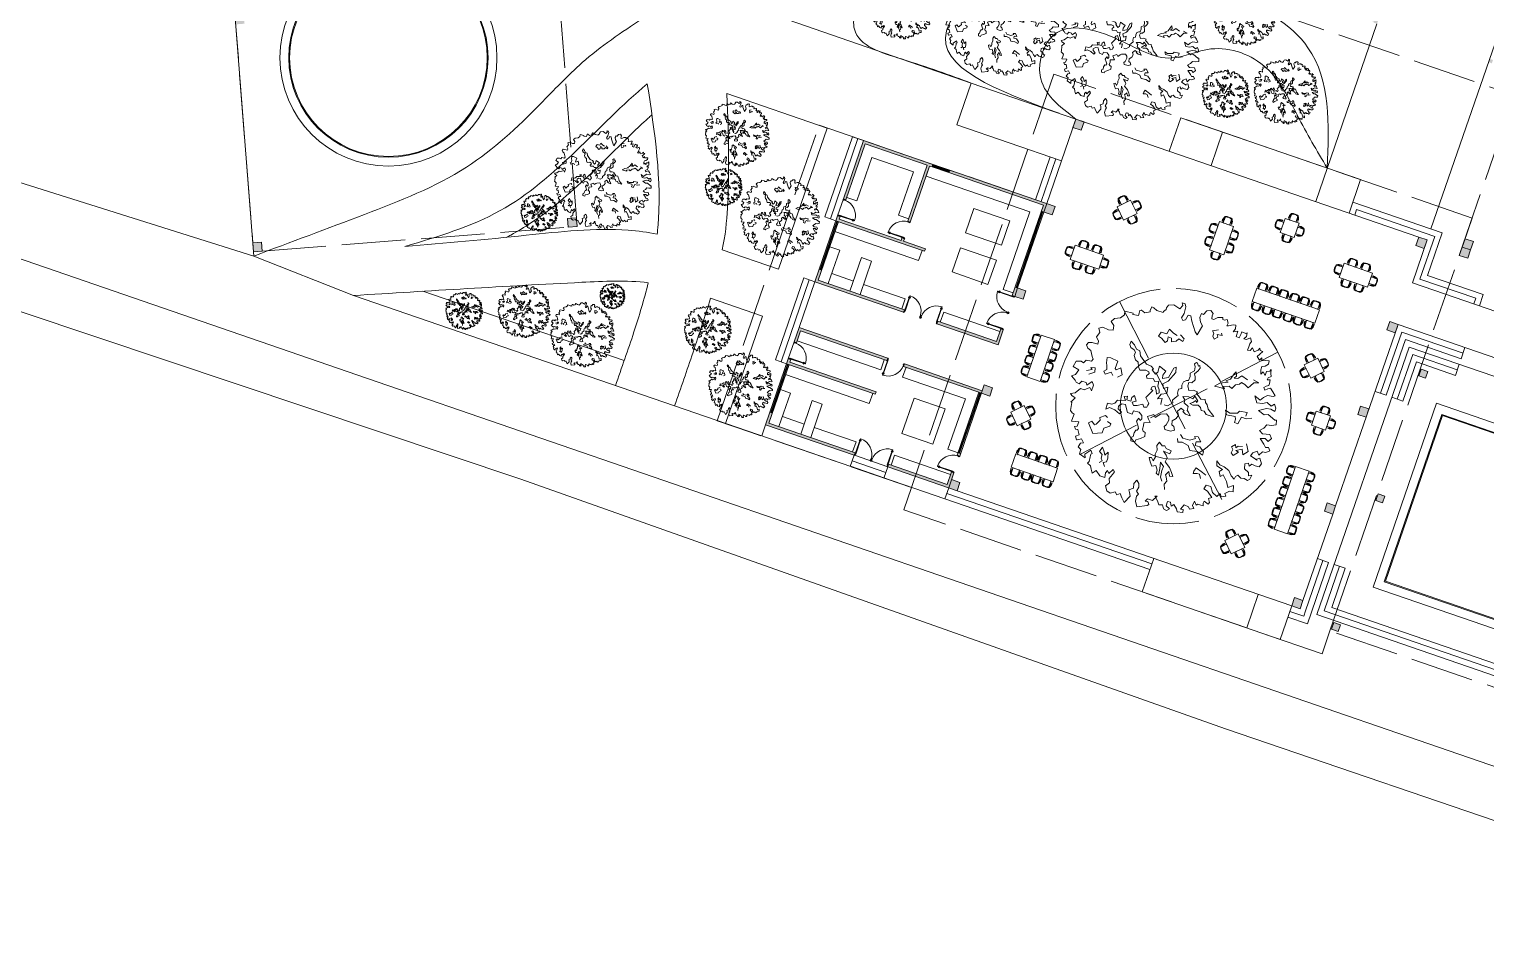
# Model space of a CAD drawing. Header units: metres. Extents: x -48 to 2360, y -1392 to 453.
# Drawn here: x 770.7 to 853.1, y 314.4 to 366.1 of the extents above; entities that cross this region are included whole.
import ezdxf

# ---------------------------------------------------------------- set-up
doc = ezdxf.new("R2010")
doc.units = ezdxf.units.M
doc.linetypes.add('ACAD_ISO02W100', pattern=[15, 12, -3])
doc.layers.get('0').update_dxf_attribs({"color": 200})
for name, color, linetype, lineweight, transparency in [('BAÑOS', 201, 'Continuous', 5, 0.7), ('caminos', 213, 'Continuous', 9, 0.5), ('JARDINERAS', 93, 'Continuous', 5, 0.4), ('PyV', 4, 'Continuous', 5, 0.3), ('SUELO', 231, 'Continuous', 5, 0.2)]:
    doc.layers.add(name, color=color, linetype=linetype, lineweight=lineweight, transparency=transparency)
for name, color, linetype, lineweight in [('MURETE', 31, 'Continuous', 13), ('MUROS', 31, 'Continuous', 9), ('PECES', 121, 'Continuous', 9), ('proyecciones nuevas', 170, 'ACAD_ISO02W100', 13), ('trazo', 7, 'Continuous', 18)]:
    doc.layers.add(name, color=color, linetype=linetype, lineweight=lineweight)
doc.layers.add('Vegetación-h', color=7, linetype='Continuous', lineweight=5, true_color=0x5f7f00, transparency=0.5)

# ---------------------------------------------------------------- blocks, each defined once
blk = doc.blocks.new('SILLA')
for p, q in [((478.572, 333.487), (478.629, 333.443)), ((478.621, 333.309), (478.64, 333.653)), ((479.021, 333.309), (479.003, 333.653)), ((479.071, 333.487), (479.014, 333.443))]:
    blk.add_line(p, q)
for centre, radius, start, end in [((478.995, 333.41), 0.46, 144.33433, 183.97151), ((478.995, 333.41), 0.43, 145.61871, 183.97151), ((478.578, 333.465), 0.0569, 21.40042, 88.20713), ((478.821, 333.087), 0.624, 71.32046, 108.67954), ((478.821, 333.087), 0.594, 72.25755, 107.74245), ((478.648, 333.41), 0.43, 356.02849, 34.38129), ((479.065, 333.465), 0.0569, 91.79287, 158.59958), ((478.648, 333.41), 0.46, 356.02849, 35.66567), ((478.551, 333.388), 0.0174, 214.45264, 333.49038), ((478.821, 333.949), 0.67, 252.63834, 256.82101), ((478.821, 333.949), 0.67, 283.17899, 287.36166), ((479.092, 333.388), 0.0174, 206.50962, 325.54736)]:
    blk.add_arc(centre, radius, start, end)
blk = doc.blocks.new('arb29')
at = {"layer": 'Vegetación-h', "linetype": 'Continuous'}
for points in [[(1.833, -0.001), (1.929, -0.073), (1.976, -0.118), (2.022, -0.099), (2.061, -0.145), (2.008, -0.196), (1.95, -0.203), (1.91, -0.281), (1.857, -0.222), (1.793, -0.275), (1.774, -0.339), (1.91, -0.373), (1.878, -0.373), (1.942, -0.326), (2.001, -0.411), (1.976, -0.47), (1.905, -0.477), (1.846, -0.47), (1.812, -0.517), (1.78, -0.47), (1.727, -0.504), (1.748, -0.587), (1.833, -0.626), (1.852, -0.679), (1.905, -0.653), (1.897, -0.73), (1.865, -0.764), (1.799, -0.751), (1.74, -0.764), (1.676, -0.73), (1.644, -0.764), (1.636, -0.815), (1.565, -0.778), (1.5, -0.706), (1.402, -0.672), (1.317, -0.666), (1.245, -0.613), (1.277, -0.698), (1.389, -0.725), (1.349, -0.778), (1.389, -0.855), (1.434, -0.81), (1.525, -0.9), (1.578, -0.991), (1.663, -0.927), (1.695, -1.031), (1.631, -1.044), (1.565, -1.11), (1.597, -1.148), (1.525, -1.182), (1.487, -1.135), (1.447, -1.201), (1.357, -1.161), (1.291, -1.071), (1.206, -1.076), (1.192, -1.148), (1.264, -1.169), (1.37, -1.246), (1.323, -1.286), (1.362, -1.345), (1.349, -1.377), (1.264, -1.35), (1.259, -1.39), (1.277, -1.435), (1.232, -1.435), (1.179, -1.435), (1.155, -1.462), (1.109, -1.403), (1.096, -1.488), (1.141, -1.533), (1.07, -1.566), (1.043, -1.533), (0.958, -1.526), (0.919, -1.619), (0.966, -1.611), (0.977, -1.658), (0.881, -1.683), (0.854, -1.637), (0.783, -1.579), (0.75, -1.619), (0.716, -1.56), (0.665, -1.566), (0.665, -1.645), (0.737, -1.677), (0.698, -1.717), (0.639, -1.709), (0.599, -1.651), (0.541, -1.67), (0.495, -1.611), (0.424, -1.552), (0.463, -1.539), (0.41, -1.637), (0.32, -1.637), (0.293, -1.69), (0.339, -1.677), (0.371, -1.722), (0.352, -1.749), (0.189, -1.826), (0.131, -1.741), (0.123, -1.651), (0.144, -1.611), (0.091, -1.573), (0.11, -1.494), (0.085, -1.43), (0.038, -1.39), (0.006, -1.462), (0.025, -1.539), (-0.039, -1.592), (-0.013, -1.632), (0.014, -1.69), (-0.047, -1.826), (-0.111, -1.762), (-0.164, -1.704), (-0.209, -1.741), (-0.255, -1.704), (-0.332, -1.755), (-0.398, -1.736), (-0.451, -1.658), (-0.398, -1.586), (-0.43, -1.515), (-0.398, -1.435), (-0.379, -1.377), (-0.417, -1.345), (-0.462, -1.435), (-0.502, -1.396), (-0.523, -1.443), (-0.51, -1.526), (-0.6, -1.526), (-0.691, -1.462), (-0.744, -1.526), (-0.783, -1.467), (-0.808, -1.416), (-0.874, -1.39), (-0.855, -1.35), (-0.867, -1.265), (-0.874, -1.22), (-0.855, -1.201), (-0.893, -1.156), (-0.972, -1.254), (-0.946, -1.312), (-1.063, -1.278), (-1.063, -1.201), (-1.122, -1.169), (-1.103, -1.097), (-1.057, -1.076), (-1.116, -1.018), (-1.18, -1.063), (-1.188, -1.063), (-1.225, -1.012), (-1.174, -0.967), (-1.225, -0.887), (-1.265, -0.895), (-1.297, -0.855), (-1.259, -0.836), (-1.252, -0.751), (-1.377, -0.783), (-1.377, -0.719), (-1.377, -0.653), (-1.414, -0.64), (-1.454, -0.613), (-1.462, -0.581), (-1.48, -0.477), (-1.499, -0.464), (-1.486, -0.451), (-1.448, -0.379), (-1.52, -0.36), (-1.552, -0.334), (-1.48, -0.294), (-1.414, -0.196), (-1.35, -0.196), (-1.265, -0.124), (-1.22, -0.171), (-1.22, -0.065), (-1.265, -0.014), (-1.331, -0.105), (-1.356, -0.065), (-1.435, -0.065), (-1.462, -0.124), (-1.526, -0.112), (-1.552, -0.086), (-1.637, -0.033), (-1.579, 0.007), (-1.552, 0.103), (-1.664, 0.129), (-1.643, 0.233), (-1.558, 0.26), (-1.513, 0.247), (-1.486, 0.305), (-1.39, 0.318), (-1.377, 0.364), (-1.403, 0.403), (-1.462, 0.494), (-1.526, 0.515), (-1.565, 0.56), (-1.545, 0.613), (-1.486, 0.632), (-1.382, 0.638), (-1.39, 0.691), (-1.448, 0.749), (-1.414, 0.84), (-1.454, 0.906), (-1.395, 0.946), (-1.284, 0.933), (-1.212, 0.957), (-1.225, 1.037), (-1.292, 1.088), (-1.252, 1.154), (-1.154, 1.199), (-1.108, 1.271), (-1.122, 1.337), (-0.978, 1.35), (-0.972, 1.324), (-0.874, 1.343), (-0.874, 1.382), (-0.88, 1.433), (-0.861, 1.447), (-0.855, 1.447), (-0.783, 1.422), (-0.704, 1.467), (-0.712, 1.492), (-0.704, 1.558), (-0.664, 1.558), (-0.6, 1.526), (-0.483, 1.532), (-0.483, 1.552), (-0.451, 1.598), (-0.457, 1.63), (-0.438, 1.683), (-0.353, 1.721), (-0.228, 1.688), (-0.196, 1.76), (-0.228, 1.8), (-0.17, 1.8), (-0.143, 1.755), (-0.13, 1.636), (-0.151, 1.545), (-0.111, 1.513), (-0.071, 1.539), (-0.058, 1.63), (-0.007, 1.636), (0.038, 1.552), (0.157, 1.396), (0.203, 1.356), (0.24, 1.532), (0.189, 1.585), (0.15, 1.656), (0.157, 1.734), (0.195, 1.728)], [(0.195, 1.728), (0.227, 1.806), (0.293, 1.838), (0.346, 1.8), (0.346, 1.755), (0.359, 1.702), (0.392, 1.702), (0.45, 1.76), (0.528, 1.787), (0.541, 1.755), (0.573, 1.755), (0.613, 1.779), (0.652, 1.728), (0.645, 1.675), (0.671, 1.683), (0.743, 1.728), (0.788, 1.734), (0.801, 1.675), (0.783, 1.611), (0.854, 1.649), (0.86, 1.552), (0.913, 1.545), (0.926, 1.611), (0.926, 1.662), (0.998, 1.656), (1.017, 1.67), (1.03, 1.611), (0.998, 1.558), (1.049, 1.558), (1.102, 1.611), (1.141, 1.558), (1.128, 1.505), (1.128, 1.454), (1.121, 1.388), (1.168, 1.401), (1.192, 1.454), (1.24, 1.401), (1.298, 1.447), (1.317, 1.492), (1.336, 1.454), (1.381, 1.454), (1.349, 1.396), (1.317, 1.337), (1.376, 1.29), (1.402, 1.343), (1.421, 1.297), (1.48, 1.324), (1.538, 1.337), (1.551, 1.278), (1.506, 1.225), (1.453, 1.199), (1.453, 1.14), (1.48, 1.069), (1.506, 1.122), (1.559, 1.069), (1.559, 1.148), (1.61, 1.167), (1.623, 1.207), (1.644, 1.135), (1.663, 1.088), (1.623, 1.05), (1.617, 1.01), (1.668, 1.029), (1.676, 0.965), (1.676, 0.925), (1.636, 0.899), (1.604, 0.866), (1.636, 0.827), (1.676, 0.866), (1.716, 0.893), (1.78, 0.848), (1.838, 0.789), (1.812, 0.768), (1.708, 0.755), (1.655, 0.696), (1.617, 0.638), (1.506, 0.677), (1.578, 0.574), (1.676, 0.592), (1.748, 0.638), (1.833, 0.6), (1.878, 0.651), (1.923, 0.592), (1.923, 0.534), (1.846, 0.547), (1.767, 0.534), (1.65, 0.456), (1.767, 0.417), (1.833, 0.443), (1.969, 0.39), (2.001, 0.398), (2.022, 0.318), (1.95, 0.281), (1.865, 0.267), (1.838, 0.196), (1.78, 0.129), (1.846, 0.09), (1.969, 0.124), (2.022, 0.065), (1.982, -0.001), (1.918, 0.031), (1.833, -0.001)], [(0.528, 1.559), (0.437, 1.507), (0.469, 1.475), (0.469, 1.422), (0.508, 1.382), (0.561, 1.435), (0.535, 1.475), (0.619, 1.487), (0.6, 1.52)], [(-0.124, 1.233), (-0.195, 1.246), (-0.286, 1.291), (-0.3, 1.2), (-0.404, 1.194), (-0.424, 1.115), (-0.365, 1.096), (-0.281, 1.044), (-0.254, 1.089), (-0.261, 1.161), (-0.202, 1.155), (-0.182, 1.096), (-0.104, 1.135), (-0.078, 1.187), (0.007, 1.167), (0.013, 1.214), (-0.072, 1.259)], [(0.059, 0.013), (0.118, 0.013), (0.189, 0.091), (0.17, 0.137), (0.202, 0.189), (0.235, 0.248), (0.215, 0.28), (0.209, 0.352), (0.254, 0.384), (0.241, 0.436), (0.248, 0.502), (0.287, 0.541), (0.32, 0.554), (0.326, 0.626), (0.306, 0.685), (0.365, 0.744), (0.352, 0.815), (0.326, 0.861), (0.352, 0.894), (0.372, 0.887), (0.404, 0.848), (0.424, 0.867), (0.444, 0.822), (0.424, 0.769), (0.385, 0.697), (0.411, 0.652), (0.431, 0.6), (0.392, 0.535), (0.34, 0.522), (0.34, 0.463), (0.385, 0.391), (0.451, 0.418), (0.535, 0.418), (0.528, 0.384), (0.574, 0.359), (0.633, 0.313), (0.705, 0.332), (0.73, 0.286), (0.769, 0.254), (0.809, 0.189), (0.946, 0.104), (0.9, 0.091), (0.809, 0.091), (0.757, 0.137), (0.698, 0.13), (0.672, 0.175), (0.619, 0.202), (0.535, 0.17), (0.476, 0.182), (0.515, 0.215), (0.555, 0.261), (0.58, 0.234), (0.594, 0.268), (0.515, 0.332), (0.496, 0.274), (0.417, 0.286), (0.32, 0.254), (0.372, 0.215), (0.378, 0.157), (0.463, 0.118), (0.469, 0.046), (0.503, 0.032), (0.548, -0.02), (0.463, -0.02), (0.404, 0.007), (0.424, 0.026), (0.359, 0.052), (0.313, -0.02), (0.352, -0.079), (0.333, -0.144), (0.281, -0.209), (0.3, -0.274), (0.34, -0.294), (0.372, -0.346), (0.313, -0.385), (0.209, -0.392), (0.183, -0.346), (0.202, -0.306), (0.222, -0.215), (0.202, -0.163), (0.15, -0.124), (0.052, -0.163), (0.027, -0.19), (-0.02, -0.249), (-0.059, -0.209), (-0.15, -0.274), (-0.118, -0.313), (-0.072, -0.359), (-0.176, -0.399), (-0.163, -0.451), (-0.163, -0.515), (-0.137, -0.542), (-0.098, -0.555), (-0.078, -0.62), (-0.143, -0.678), (-0.209, -0.724), (-0.215, -0.771), (-0.286, -0.771), (-0.306, -0.718), (-0.274, -0.685), (-0.281, -0.62), (-0.267, -0.567), (-0.241, -0.562), (-0.229, -0.522), (-0.261, -0.476), (-0.306, -0.418), (-0.286, -0.353), (-0.248, -0.385), (-0.229, -0.346), (-0.248, -0.288), (-0.313, -0.249), (-0.411, -0.261), (-0.417, -0.326), (-0.502, -0.32), (-0.554, -0.249), (-0.58, -0.202), (-0.646, -0.215), (-0.691, -0.268), (-0.678, -0.313), (-0.606, -0.353), (-0.626, -0.392), (-0.73, -0.353), (-0.828, -0.34), (-0.88, -0.392), (-0.887, -0.281), (-0.808, -0.274), (-0.763, -0.242), (-0.737, -0.177), (-0.606, -0.138), (-0.646, -0.079), (-0.599, -0.052), (-0.587, -0.118), (-0.515, -0.118), (-0.515, -0.052), (-0.483, 0), (-0.424, -0.085), (-0.483, -0.124), (-0.443, -0.17), (-0.385, -0.15), (-0.3, -0.098), (-0.261, -0.144), (-0.215, -0.124), (-0.209, -0.085), (-0.202, -0.052), (-0.286, 0.026), (-0.261, 0.078), (-0.209, 0.182), (-0.254, 0.195), (-0.241, 0.241), (-0.202, 0.268), (-0.156, 0.202), (-0.13, 0.143), (-0.091, 0.182), (-0.111, 0.234), (-0.156, 0.286), (-0.163, 0.372), (-0.229, 0.345), (-0.274, 0.384), (-0.378, 0.352), (-0.397, 0.391), (-0.365, 0.443), (-0.385, 0.47), (-0.443, 0.483), (-0.542, 0.443), (-0.58, 0.495), (-0.613, 0.567), (-0.672, 0.593), (-0.717, 0.658), (-0.717, 0.717), (-0.75, 0.75), (-0.815, 0.769), (-0.855, 0.815), (-0.848, 0.874), (-0.776, 0.835), (-0.717, 0.776), (-0.652, 0.763), (-0.613, 0.685), (-0.463, 0.587), (-0.378, 0.574), (-0.326, 0.547), (-0.339, 0.522), (-0.261, 0.47), (-0.229, 0.515), (-0.241, 0.626), (-0.104, 0.581), (-0.13, 0.495), (-0.118, 0.436), (-0.026, 0.489), (0.007, 0.672), (0.039, 0.704), (0.065, 0.613), (-0.007, 0.424), (-0.084, 0.352), (-0.046, 0.28), (0.02, 0.326), (0.039, 0.215), (-0.052, 0.17), (-0.084, 0.071), (-0.013, 0.104), (-0.007, 0.039), (0, 0)], [(1.291, 0.901), (1.174, 0.933), (1.122, 0.867), (1.063, 0.848), (1.089, 0.894), (1.057, 0.965), (1.037, 0.919), (1.004, 0.815), (0.939, 0.756), (0.985, 0.75), (0.855, 0.685), (0.782, 0.606), (0.861, 0.613), (0.966, 0.62), (0.932, 0.652), (1.024, 0.692), (1.082, 0.665), (1.122, 0.75), (1.187, 0.783), (1.206, 0.822), (1.272, 0.808), (1.35, 0.769), (1.376, 0.815), (1.415, 0.887), (1.494, 0.913), (1.39, 0.933)], [(-0.87, 0.204), (-0.804, 0.27), (-0.87, 0.379), (-0.935, 0.314), (-0.956, 0.336), (-0.956, 0.467), (-1.089, 0.488), (-1.154, 0.467), (-1.132, 0.379), (-1.11, 0.336), (-1.089, 0.27), (-1.132, 0.226), (-1.089, 0.183), (-1.001, 0.248), (-0.956, 0.204)], [(1.472, 0.291), (1.472, 0.357), (1.341, 0.336), (1.319, 0.291), (1.188, 0.248), (1.1, 0.27), (1.144, 0.204), (1.297, 0.226), (1.319, 0.183), (1.319, 0.117), (1.384, 0.117), (1.407, 0.248), (1.494, 0.248), (1.582, 0.291)], [(-1.422, 0.137), (-1.331, 0.189), (-1.363, 0.215), (-1.291, 0.234), (-1.272, 0.157), (-1.363, 0.091)], [(1.585, -0.229), (1.513, -0.249), (1.487, -0.288), (1.461, -0.235), (1.408, -0.301), (1.447, -0.333), (1.435, -0.399), (1.487, -0.431), (1.553, -0.346), (1.501, -0.333), (1.598, -0.274), (1.644, -0.365), (1.709, -0.281), (1.637, -0.163)], [(-0.804, -0.519), (-0.848, -0.496), (-0.935, -0.562), (-0.913, -0.605), (-0.956, -0.693), (-0.979, -0.715), (-1.044, -0.671), (-1.089, -0.715), (-0.956, -0.869), (-0.804, -0.803), (-0.804, -0.715), (-0.717, -0.65), (-0.717, -0.605), (-0.782, -0.584)], [(0.496, -0.385), (0.555, -0.431), (0.685, -0.424), (0.764, -0.365), (0.737, -0.34), (0.802, -0.32), (0.874, -0.392), (0.796, -0.418), (0.802, -0.483), (0.887, -0.476), (0.978, -0.542), (0.978, -0.601), (0.868, -0.574), (0.744, -0.594), (0.685, -0.522), (0.567, -0.503), (0.496, -0.529), (0.469, -0.47)], [(0.548, -1.384), (0.508, -1.298), (0.535, -1.234), (0.503, -1.168), (0.476, -1.136), (0.515, -1.064), (0.555, -1.136), (0.607, -1.123), (0.567, -1.064), (0.503, -0.992), (0.398, -0.927), (0.411, -0.848), (0.378, -0.809), (0.313, -0.757), (0.431, -0.764), (0.437, -0.705), (0.34, -0.698), (0.3, -0.66), (0.261, -0.678), (0.195, -0.633), (0.17, -0.698), (0.202, -0.776), (0.189, -0.855), (0.209, -0.894), (0.195, -0.973), (0.15, -0.927), (0.111, -0.946), (0.15, -1.012), (0.202, -1.07), (0.267, -1.037), (0.313, -1.109), (0.313, -1.161), (0.365, -1.181), (0.352, -1.064), (0.326, -0.953), (0.398, -1.012), (0.392, -1.089), (0.411, -1.2), (0.456, -1.259)], [(1.144, -0.912), (1.078, -0.89), (0.947, -0.846), (0.926, -0.912), (0.926, -0.956), (0.991, -0.934), (1.034, -0.934), (1.078, -1)], [(-0.685, -1.311), (-0.646, -1.266), (-0.678, -1.227), (-0.685, -1.161), (-0.744, -1.129), (-0.717, -1.037), (-0.665, -1.103), (-0.633, -1.155), (-0.599, -1.089), (-0.567, -1.188), (-0.567, -1.259), (-0.619, -1.286), (-0.574, -1.345)]]:
    blk.add_lwpolyline(points, dxfattribs=at)
blk = doc.blocks.new('A$C47781D45')
at = {"layer": 'PyV', "ltscale": 0.05}
for points in [[(0, 0.15), (0, 0), (0, 0), (0.03, 0), (0.03, 0.03), (0.05, 0.03), (0.05, 0.06), (0.03, 0.06), (0.03, 0.15)], [(1, 0.15), (1, 0), (1, 0), (0.97, 0), (0.97, 0.03), (0.95, 0.03), (0.95, 0.06), (0.97, 0.06), (0.97, 0.15)]]:
    blk.add_lwpolyline(points, close=True, dxfattribs=at)
blk = doc.blocks.new('A$C0EB300D3')
at = {"layer": 'PyV', "ltscale": 0.05}
for points in [[(0.017, 0.05), (0, 0.05), (0, 0), (0.017, 0)], [(0.072, 0.05), (0.09, 0.05), (0.09, 0), (0.072, 0)]]:
    blk.add_lwpolyline(points, close=True, dxfattribs=at)
for points in [[(0.03, 0.04), (0.017, 0.04), (0.017, 0.01), (0.03, 0.01)], [(0.06, 0.04), (0.072, 0.04), (0.072, 0.01), (0.06, 0.01)]]:
    blk.add_lwpolyline(points, dxfattribs=at)
blk = doc.blocks.new('A$C2C4F1FC9')
at = {"layer": 'PyV', "ltscale": 0.05}
blk.add_lwpolyline([(0.03, 0), (0.06, 0), (0.06, 0.91), (0.03, 0.91)], close=True, dxfattribs=at)
blk.add_blockref('A$C0EB300D3', (0, 0.79), dxfattribs=at)
blk = doc.blocks.new('A$C0F255765')
at = {"layer": 'PyV', "ltscale": 0.05}
for name, p in [('A$C2C4F1FC9', (0, 0.09)), ('A$C47781D45', (0, 0))]:
    blk.add_blockref(name, p, dxfattribs=at)
blk = doc.blocks.new('A$C20987058')
at = {"layer": 'PyV', "ltscale": 0.05}
blk.add_arc((0.06, 0.09), 0.91, 0.0001, 89.99977, dxfattribs=at)
blk.add_blockref('A$C0F255765', (0, 0), dxfattribs=at)

msp = doc.modelspace()

# ---------------------------------------------------------------- hatches: boundary and pattern name
at = {"layer": 'MUROS', "ltscale": 7, "transparency": 33554687}
h = msp.add_hatch(color=256, dxfattribs=at)
h.dxf.hatch_style = 1
h.paths.add_polyline_path([(828.237, 356.235), (822.753, 358.124), (822.704, 357.983), (828.046, 356.142), (827.932, 355.811), (828.074, 355.763)])
h.paths.add_polyline_path([(821.617, 358.357), (821.759, 358.308), (821.808, 358.45), (817.884, 359.802), (816.744, 356.493), (816.886, 356.444), (817.977, 359.611), (821.475, 358.406), (820.384, 355.239), (820.526, 355.19)])
h.paths.add_polyline_path([(821.38, 353.679), (820.151, 354.102), (820.2, 354.244), (820.058, 354.293), (820.009, 354.151), (816.511, 355.356), (816.56, 355.498), (816.418, 355.547), (816.321, 355.263), (821.332, 353.537)])
h.paths.add_polyline_path([(820.192, 350.228), (815.322, 351.905), (815.518, 352.473), (815.376, 352.522), (815.132, 351.812), (820.143, 350.086)])
h.paths.add_polyline_path([(825.778, 349.097), (825.636, 349.146), (825.392, 348.437), (822.083, 349.577), (822.034, 349.435), (825.485, 348.246)])
h.paths.add_polyline_path([(826.592, 351.461), (826.45, 351.509), (826.287, 351.037), (826.429, 350.988)])
h.paths.add_polyline_path([(824.592, 345.655), (820.196, 347.17), (820.147, 347.028), (824.402, 345.562), (824.544, 345.515)])
h.paths.add_polyline_path([(819.25, 347.496), (814.239, 349.222), (813.959, 348.409), (814.101, 348.36), (814.332, 349.031), (819.201, 347.354)])
h.paths.add_polyline_path([(818.596, 345.595), (813.726, 347.273), (813.775, 347.414), (813.633, 347.463), (813.536, 347.18), (818.547, 345.453)])
h.paths.add_polyline_path([(817.407, 342.144), (812.538, 343.822), (812.733, 344.389), (812.591, 344.438), (812.347, 343.729), (817.358, 342.002)])
h.paths.add_polyline_path([(822.993, 341.013), (822.851, 341.062), (822.607, 340.353), (819.298, 341.493), (819.249, 341.351), (822.7, 340.162)])
h.paths.add_polyline_path([(823.368, 342.1), (823.226, 342.149), (823.177, 342.007), (823.319, 341.959)])
h.paths.add_polyline_path([(846.492, 366.755), (841.292, 368.546), (841.244, 368.404), (846.444, 366.613)])
h.paths.add_polyline_path([(867.72, 364.924), (857.32, 368.507), (857.26, 368.334), (867.484, 364.812), (867.661, 364.752)])
h.paths.add_polyline_path([(856.847, 368.67), (855.429, 369.159), (855.369, 368.985), (856.787, 368.497)])
h.paths.add_polyline_path([(870.556, 363.947), (868.193, 364.762), (868.133, 364.588), (870.497, 363.774)])
h.paths.add_polyline_path([(881.449, 354.436), (881.307, 354.485), (878.671, 346.833), (878.813, 346.785)])
h.paths.add_polyline_path([(883.83, 345.046), (883.682, 345.07), (881.475, 331.426, -0.006774), (881.627, 331.429)])
h.paths.add_polyline_path([(799.15, 388.546), (793.402, 390.526), (793.342, 390.353), (799.091, 388.372)])
h.paths.add_polyline_path([(803.918, 379.671), (803.912, 379.75), (802.367, 379.63), (802.373, 379.55)])
h.paths.add_polyline_path([(803.834, 380.747), (803.828, 380.827), (802.283, 380.707), (802.289, 380.627)])
h.paths.add_polyline_path([(803.75, 381.824), (803.744, 381.904), (802.199, 381.783), (802.205, 381.704)])
h.paths.add_polyline_path([(803.666, 382.901), (803.66, 382.981), (802.115, 382.86), (802.121, 382.78)])
h.paths.add_polyline_path([(806.043, 382.003), (806.037, 382.083), (804.492, 381.962), (804.498, 381.882)])
h.paths.add_polyline_path([(805.959, 383.08), (805.953, 383.159), (804.408, 383.039), (804.414, 382.959)])
h = msp.add_hatch(color=256, dxfattribs=at)
h.dxf.hatch_style = 1
h.paths.add_polyline_path([(809.786, 369.204), (809.637, 369.192), (809.652, 368.993), (809.802, 369.005)])
h.paths.add_polyline_path([(809.637, 369.192), (809.587, 369.188), (809.603, 368.989), (809.652, 368.993)])
h.paths.add_polyline_path([(800.841, 368.506), (800.641, 368.491), (800.657, 368.291), (800.856, 368.307)])
h.paths.add_polyline_path([(800.657, 368.291), (800.158, 368.252), (800.197, 367.754), (800.696, 367.793)])
h.paths.add_polyline_path([(799.914, 377.814), (799.416, 377.775), (799.454, 377.277), (799.953, 377.316)])
h.paths.add_polyline_path([(799.167, 387.393), (798.668, 387.354), (798.707, 386.856), (799.206, 386.895)])
h.paths.add_polyline_path([(781.375, 386.005), (780.877, 385.966), (780.916, 385.468), (781.414, 385.507)])
h.paths.add_polyline_path([(782.123, 376.427), (781.624, 376.388), (781.663, 375.889), (782.161, 375.928)])
h.paths.add_polyline_path([(782.865, 366.904), (782.367, 366.865), (782.406, 366.366), (782.904, 366.405)])
h.paths.add_polyline_path([(801.66, 355.434), (801.161, 355.395), (801.2, 354.896), (801.699, 354.935)])
h.paths.add_polyline_path([(783.868, 354.046), (783.37, 354.007), (783.409, 353.509), (783.907, 353.547)])
h = msp.add_hatch(color=256, dxfattribs=at)
h.dxf.hatch_style = 1
h.paths.add_polyline_path([(835.29, 376.096), (835.101, 376.161), (835.036, 375.972), (835.225, 375.907)])
h.paths.add_polyline_path([(848.653, 371.493), (848.464, 371.558), (848.399, 371.369), (848.588, 371.304)])
h.paths.add_polyline_path([(856.374, 368.833), (855.145, 369.256), (855.085, 369.083), (856.314, 368.659)])
h.paths.add_polyline_path([(855.145, 369.256), (854.956, 369.321), (854.891, 369.132), (855.08, 369.067)])
h.paths.add_polyline_path([(857.26, 368.334), (856.882, 368.464), (856.79, 368.198), (857.168, 368.068)])
h.paths.add_polyline_path([(857.299, 368.446), (856.92, 368.576), (856.882, 368.464), (857.26, 368.334)])
h.paths.add_polyline_path([(865.682, 357.473), (865.304, 357.603), (865.173, 357.225), (865.552, 357.095)])
h.paths.add_polyline_path([(854.82, 361.251), (854.442, 361.381), (854.311, 361.003), (854.69, 360.873)])
h.paths.add_polyline_path([(853.457, 364.356), (853.268, 364.421), (853.203, 364.232), (853.392, 364.166)])
h.paths.add_polyline_path([(846.776, 366.657), (841.292, 368.546), (841.244, 368.404), (846.727, 366.515)])
h.paths.add_polyline_path([(846.965, 366.592), (846.776, 366.657), (846.711, 366.468), (846.9, 366.403)])
h.paths.add_polyline_path([(833.602, 371.195), (833.413, 371.26), (833.348, 371.071), (833.537, 371.006)])
h.paths.add_polyline_path([(830.356, 360.853), (829.884, 361.015), (829.721, 360.543), (830.193, 360.38)])
h.paths.add_polyline_path([(849.738, 354.176), (849.266, 354.338), (849.103, 353.866), (849.576, 353.703)])
h.paths.add_polyline_path([(852.352, 354.086), (851.879, 354.249), (851.716, 353.776), (852.189, 353.614)])
h.paths.add_polyline_path([(852.189, 353.614), (851.716, 353.776), (851.553, 353.304), (852.026, 353.141)])
h.paths.add_polyline_path([(863.214, 350.309), (862.741, 350.472), (862.578, 349.999), (863.051, 349.836)])
h.paths.add_polyline_path([(863.051, 349.836), (862.578, 349.999), (862.415, 349.526), (862.888, 349.363)])
h.paths.add_polyline_path([(865.885, 348.852), (865.413, 349.016), (865.25, 348.543), (865.722, 348.38)])
h.paths.add_polyline_path([(876.741, 345.081), (876.268, 345.244), (876.105, 344.772), (876.578, 344.609)])
h.paths.add_polyline_path([(828.71, 356.072), (828.237, 356.235), (828.074, 355.763), (828.547, 355.6)])
h.paths.add_polyline_path([(827.065, 351.298), (826.592, 351.461), (826.429, 350.988), (826.902, 350.825)])
h.paths.add_polyline_path([(825.179, 345.825), (824.707, 345.988), (824.592, 345.655), (824.544, 345.515), (825.017, 345.352)])
h.paths.add_polyline_path([(823.335, 340.472), (822.863, 340.635), (822.7, 340.162), (823.173, 339.999)])
h.paths.add_polyline_path([(842.718, 333.795), (842.245, 333.958), (842.082, 333.485), (842.555, 333.322)])
h.paths.add_polyline_path([(844.562, 339.148), (844.089, 339.311), (843.926, 338.838), (844.399, 338.675)])
h.paths.add_polyline_path([(846.447, 344.621), (845.974, 344.784), (845.811, 344.311), (846.284, 344.148)])
h.paths.add_polyline_path([(847.343, 339.699), (846.965, 339.829), (846.834, 339.451), (847.212, 339.321)])
h.paths.add_polyline_path([(848.092, 349.395), (847.619, 349.558), (847.456, 349.086), (847.929, 348.923)])
h.paths.add_polyline_path([(849.769, 346.742), (849.391, 346.872), (849.26, 346.494), (849.638, 346.363)])
h.paths.add_polyline_path([(844.835, 332.419), (844.457, 332.549), (844.326, 332.171), (844.705, 332.041)])
h.paths.add_polyline_path([(860.631, 342.964), (860.253, 343.094), (860.122, 342.716), (860.5, 342.586)])
h.paths.add_polyline_path([(863.465, 341.981), (863.087, 342.111), (862.957, 341.733), (863.335, 341.603)])
h.paths.add_polyline_path([(874.32, 338.209), (873.942, 338.34), (873.812, 337.961), (874.19, 337.831)])
h.paths.add_polyline_path([(858.205, 335.922), (857.827, 336.052), (857.696, 335.674), (858.074, 335.543)])
h.paths.add_polyline_path([(861.039, 334.939), (860.661, 335.069), (860.531, 334.691), (860.909, 334.56)])
h.paths.add_polyline_path([(855.697, 328.642), (855.319, 328.772), (855.188, 328.394), (855.566, 328.263)])
h.paths.add_polyline_path([(858.531, 327.658), (858.153, 327.789), (858.023, 327.411), (858.401, 327.28)])
h.paths.add_polyline_path([(869.386, 323.887), (869.008, 324.017), (868.878, 323.639), (869.256, 323.509)])
h.paths.add_polyline_path([(871.894, 331.167), (871.516, 331.297), (871.386, 330.919), (871.764, 330.789)])
h = msp.add_hatch(color=256, dxfattribs=at)
h.dxf.hatch_style = 1
h.paths.add_polyline_path([(822.753, 358.124), (821.808, 358.45), (821.759, 358.308), (822.704, 357.983)])

# ---------------------------------------------------------------- linework, layer by layer
at = {"layer": 'BAÑOS', "ltscale": 7, "transparency": 33554508}
for points in [[(820.712, 358.034), (818.349, 358.848), (817.502, 356.39), (816.935, 356.586)], [(821.617, 358.357), (821.422, 357.79), (827.283, 355.77)], [(820.433, 355.38), (819.866, 355.576), (820.712, 358.034)], [(823.651, 354.589), (824.123, 355.96), (826.156, 355.26)], [(826.336, 351.179), (825.769, 351.374), (827.283, 355.77)], [(825.683, 353.889), (826.156, 355.26)], [(821.19, 353.586), (820.994, 353.019), (816.267, 354.647)], [(823.651, 354.589), (825.683, 353.889)], [(815.974, 353.796), (816.541, 353.601), (815.89, 351.71)], [(817.77, 353.178), (817.119, 351.287)], [(817.77, 353.178), (818.337, 352.982), (817.686, 351.091)], [(822.885, 352.367), (823.357, 353.738), (825.39, 353.038)], [(822.885, 352.367), (824.918, 351.667)], [(824.918, 351.667), (825.39, 353.038)], [(817.314, 351.854), (816.085, 352.277)], [(820.05, 350.277), (820.245, 350.844), (817.881, 351.658)], [(822.224, 349.528), (822.42, 350.095), (825.587, 349.004)], [(819.06, 347.403), (818.864, 346.835), (814.137, 348.464)], [(820.289, 346.979), (820.093, 346.412), (823.639, 345.191)], [(818.405, 345.502), (818.21, 344.935), (813.482, 346.564)], [(813.189, 345.713), (813.756, 345.517), (813.105, 343.626)], [(814.985, 345.094), (814.334, 343.203)], [(814.985, 345.094), (815.553, 344.898), (814.901, 343.007)], [(820.058, 343.24), (820.746, 345.235)], [(820.746, 345.235), (822.495, 344.633)], [(823.226, 342.149), (822.658, 342.345), (823.639, 345.191)], [(814.529, 343.77), (813.3, 344.194)], [(820.058, 343.24), (821.808, 342.638), (822.495, 344.633)], [(817.265, 342.193), (817.46, 342.76), (815.097, 343.575)], [(819.44, 341.444), (819.635, 342.011), (822.802, 340.92)]]:
    msp.add_lwpolyline(points, dxfattribs=at)
at = {"layer": 'BAÑOS', "transparency": 33554508}
for points in [[(832.21, 356.055), (832.974, 356.428), (833.347, 355.664), (832.583, 355.291), (832.21, 356.055)], [(837.439, 353.61), (837.993, 355.218), (838.796, 354.941)], [(838.796, 354.941), (838.243, 353.333)], [(841.703, 355.399), (842.507, 355.122), (842.23, 354.319), (841.426, 354.596), (841.703, 355.399)], [(831.174, 352.52), (829.566, 353.074), (829.843, 353.878)], [(829.843, 353.878), (831.45, 353.324)], [(831.174, 352.52), (831.45, 353.324)], [(837.439, 353.61), (838.243, 353.333)], [(846.368, 351.499), (844.76, 352.053), (845.037, 352.857)], [(845.037, 352.857), (846.645, 352.303)], [(846.368, 351.499), (846.645, 352.303)], [(843.396, 349.47), (839.85, 350.691), (840.111, 351.447)], [(840.111, 351.447), (843.657, 350.226)], [(843.657, 350.226), (843.396, 349.47)], [(828.685, 348.542), (827.871, 346.178), (827.114, 346.438), (827.929, 348.802)], [(827.929, 348.802), (828.685, 348.542)], [(842.788, 347.123), (843.552, 347.496), (843.924, 346.732), (843.16, 346.359), (842.788, 347.123)], [(826.201, 344.439), (826.965, 344.811), (827.337, 344.047), (826.573, 343.675), (826.201, 344.439)], [(843.468, 344.505), (844.272, 344.228), (843.995, 343.425), (843.191, 343.702), (843.468, 344.505)], [(828.592, 340.51), (826.229, 341.324), (826.489, 342.081)], [(826.489, 342.081), (828.853, 341.266)], [(828.853, 341.266), (828.592, 340.51)], [(841.083, 337.822), (842.304, 341.367)], [(843.061, 341.107), (841.839, 337.561), (841.083, 337.822)], [(842.304, 341.367), (843.061, 341.107)], [(838.296, 337.187), (839.06, 337.56), (839.432, 336.796), (838.668, 336.423), (838.296, 337.187)]]:
    msp.add_lwpolyline(points, dxfattribs=at)
at = {"layer": 'caminos', "ltscale": 7, "transparency": 33554559}
for p, q in [((823.974, 363.051), (812.643, 366.954)), ((846.9, 366.403), (843.436, 356.347)), ((815.836, 360.507), (810.162, 362.46)), ((838.178, 360.273), (837.527, 358.382)), ((813.084, 352.518), (809.897, 353.616))]:
    msp.add_line(p, q, dxfattribs=at)
at = {"layer": 'caminos', "transparency": 33554559}
msp.add_line((822.483, 339.533), (807.205, 344.796), dxfattribs=at)
at = {"layer": 'caminos', "ltscale": 7, "transparency": 33554559}
for points in [[(849.953, 354.8), (854.891, 369.132)], [(815.836, 360.507), (813.084, 352.518)], [(783.428, 353.266), (789.058, 351.036)], [(812.172, 349.871), (809.245, 350.879)], [(812.172, 349.871), (810.083, 343.807)], [(812.347, 343.729), (812.13, 343.099)]]:
    msp.add_lwpolyline(points, dxfattribs=at)
at = {"layer": 'caminos', "transparency": 33554559}
msp.add_lwpolyline([(807.205, 344.796), (789.058, 351.036)], dxfattribs=at)
at = {"layer": 'caminos', "ltscale": 7, "transparency": 33554559}
msp.add_spline([(783.428, 353.266), (789.679, 355.619), (795.449, 358.299), (799.607, 361.846), (801.986, 364.202), (805.382, 366.694)], degree=3, dxfattribs=at)
for points, knots in [([(805.664, 363.01), (802.843, 360.659), (799.266, 355.976), (793.836, 354.364), (791.971, 353.81)], [8.039121, 8.039121, 8.039121, 8.039121, 19.019757, 24.764221, 24.764221, 24.764221, 24.764221]), ([(805.664, 363.01), (806.083, 360.279), (806.52, 357.434), (806.236, 354.625), (806.223, 354.513)], [0, 0, 0, 0, 8.182162, 8.522234, 8.522234, 8.522234, 8.522234]), ([(810.162, 362.46), (810.285, 359.612), (810.237, 358.235), (810.245, 355.184), (809.897, 353.616)], [0, 0, 0, 0, 4.020786, 9.055923, 9.055923, 9.055923, 9.055923]), ([(791.971, 353.81), (794.251, 354.004), (798.441, 354.36), (803.239, 354.946), (805.68, 354.61), (806.223, 354.513)], [0, 0, 0, 0, 6.883565, 12.652029, 14.311176, 14.311176, 14.311176, 14.311176]), ([(789.058, 351.036), (793.343, 351.298), (798.873, 351.637), (804.483, 351.906), (805.718, 351.756)], [0, 0, 0, 0, 12.925338, 16.678661, 16.678661, 16.678661, 16.678661]), ([(805.718, 351.756), (805.488, 350.819), (804.896, 348.855), (804.219, 346.943), (803.863, 345.936)], [11.329051, 11.329051, 11.329051, 11.329051, 14.210624, 17.424044, 17.424044, 17.424044, 17.424044]), ([(809.245, 350.879), (808.918, 349.858), (808.259, 347.817), (807.557, 345.803), (807.205, 344.796)], [11.855535, 11.855535, 11.855535, 11.855535, 15.058414, 18.260994, 18.260994, 18.260994, 18.260994])]:
    msp.add_open_spline(points, degree=3, knots=knots, dxfattribs=at)
at = {"layer": 'JARDINERAS', "transparency": 33554559}
msp.add_lwpolyline([(804.364, 347.359), (792.977, 351.274)], dxfattribs=at)
at = {"layer": 'JARDINERAS', "ltscale": 7, "transparency": 33554687}
msp.add_lwpolyline([(856.606, 331.126), (846.678, 334.546), (850.261, 344.946), (860.188, 341.526)], dxfattribs=at)
msp.add_circle((791.036, 364.481), 6.132, dxfattribs=at)
at = {"layer": 'JARDINERAS', "transparency": 33554585}
msp.add_circle((835.396, 344.779), 3, dxfattribs=at)
at = {"layer": 'JARDINERAS', "ltscale": 7, "transparency": 33554585}
for points in [[(827.049, 369.626), (823.383, 369.812), (819.93, 369.045), (817.43, 367.131), (817.372, 366.091), (820.026, 364.411), (823.974, 363.051)], [(844.087, 358.238), (843.002, 365.049), (838.646, 367.681), (832.252, 367.687), (826.859, 369.616), (823.985, 368.027), (822.577, 365.995), (828.939, 361.341)], [(844.087, 358.238), (842.402, 361.22), (840.657, 363.893), (837.517, 364.974), (835.311, 364.466), (832.209, 365.534), (828.656, 365.786), (827.862, 363.48), (829.884, 361.015)]]:
    msp.add_spline(points, degree=3, dxfattribs=at)
at = {"layer": 'JARDINERAS', "ltscale": 7, "transparency": 33554559}
msp.add_open_spline([(805.927, 361.254), (805.853, 361.188), (805.78, 361.122), (805.098, 360.498), (804.492, 359.904), (802.866, 358.302), (801.828, 357.271), (800.174, 355.91), (799.645, 355.51), (798.723, 354.898), (798.344, 354.668), (797.873, 354.411), (797.791, 354.368), (797.709, 354.325)], degree=3, knots=[9.010129, 9.010129, 9.010129, 9.010129, 9.318893, 9.318893, 11.878437, 11.878437, 16.080333, 16.080333, 17.935543, 17.935543, 19.146685, 19.146685, 19.400521, 19.400521, 19.400521, 19.400521], dxfattribs=at)
at = {"layer": 'MURETE', "ltscale": 7, "transparency": 33554687}
for points in [[(812.733, 344.389), (812.591, 344.438)], [(844.562, 339.148), (844.399, 338.675)], [(842.082, 333.485), (842.555, 333.322)], [(842.555, 333.322), (842.718, 333.795)]]:
    msp.add_lwpolyline(points, dxfattribs=at)
at = {"layer": 'MUROS', "ltscale": 7, "transparency": 33554687}
for p, q in [((828.547, 355.6), (827.932, 355.811)), ((815.132, 351.812), (816.418, 355.547)), ((827.065, 351.298), (826.45, 351.509)), ((813.959, 348.409), (814.239, 349.222)), ((812.347, 343.729), (813.633, 347.463)), ((817.358, 342.002), (812.347, 343.729)), ((823.173, 339.999), (819.249, 341.351))]:
    msp.add_line(p, q, dxfattribs=at)
for points in [[(829.721, 360.543), (829.884, 361.015), (830.356, 360.853)], [(816.744, 356.493), (817.884, 359.802)], [(817.884, 359.802), (821.808, 358.45)], [(816.886, 356.444), (817.977, 359.611), (821.475, 358.406)], [(820.384, 355.239), (821.475, 358.406)], [(820.526, 355.19), (821.617, 358.357)], [(821.617, 358.357), (821.759, 358.308)], [(821.808, 358.45), (821.759, 358.308)], [(821.759, 358.308), (822.704, 357.983)], [(822.753, 358.124), (821.808, 358.45)], [(822.753, 358.124), (822.704, 357.983)], [(822.753, 358.124), (828.71, 356.072)], [(822.704, 357.983), (828.046, 356.142), (826.287, 351.037)], [(816.886, 356.444), (816.744, 356.493)], [(828.237, 356.235), (826.592, 351.461)], [(801.526, 355.423), (801.526, 355.423)], [(820.192, 350.228), (815.322, 351.905), (816.462, 355.215)], [(816.321, 355.263), (821.332, 353.537)], [(816.56, 355.498), (816.418, 355.547)], [(816.511, 355.356), (816.56, 355.498)], [(820.009, 354.151), (816.511, 355.356)], [(820.384, 355.239), (820.526, 355.19)], [(783.868, 354.046), (783.37, 354.007)], [(820.009, 354.151), (820.058, 354.293)], [(820.2, 354.244), (820.058, 354.293)], [(820.151, 354.102), (820.2, 354.244)], [(821.332, 353.537), (821.38, 353.679), (820.151, 354.102)], [(849.266, 354.338), (849.738, 354.176), (849.576, 353.703)], [(815.518, 352.473), (815.376, 352.522)], [(815.132, 351.812), (820.143, 350.086)], [(826.287, 351.037), (826.429, 350.988)], [(820.192, 350.228), (820.143, 350.086)], [(814.239, 349.222), (819.25, 347.496)], [(822.083, 349.577), (822.034, 349.435)], [(825.485, 348.246), (822.034, 349.435)], [(825.636, 349.146), (825.392, 348.437), (822.083, 349.577)], [(825.485, 348.246), (825.778, 349.097)], [(825.636, 349.146), (825.778, 349.097)], [(847.619, 349.558), (848.092, 349.395), (847.929, 348.923)], [(813.959, 348.409), (814.101, 348.36)], [(814.101, 348.36), (814.332, 349.031), (819.201, 347.354)], [(813.633, 347.463), (813.775, 347.414)], [(813.726, 347.273), (813.775, 347.414)], [(819.25, 347.496), (819.201, 347.354)], [(817.407, 342.144), (812.538, 343.822), (813.678, 347.131)], [(813.536, 347.18), (818.547, 345.453)], [(818.547, 345.453), (818.596, 345.595), (813.726, 347.273)], [(820.196, 347.17), (820.147, 347.028)], [(820.147, 347.028), (824.402, 345.562), (823.177, 342.007)], [(820.196, 347.17), (824.592, 345.655)], [(824.592, 345.655), (824.707, 345.988)], [(824.592, 345.655), (823.319, 341.959)], [(824.402, 345.562), (824.544, 345.515)], [(817.407, 342.144), (817.358, 342.002)], [(823.177, 342.007), (823.319, 341.959)], [(823.226, 342.149), (823.368, 342.1)], [(819.298, 341.493), (819.249, 341.351)], [(822.851, 341.062), (822.607, 340.353), (819.298, 341.493)], [(822.7, 340.162), (822.993, 341.013)], [(822.851, 341.062), (822.993, 341.013)]]:
    msp.add_lwpolyline(points, dxfattribs=at)
at = {"layer": 'MUROS', "transparency": 33554687}
for points in [[(829.721, 360.543), (830.193, 360.38), (830.356, 360.853)], [(828.547, 355.6), (828.71, 356.072)], [(801.161, 355.395), (801.2, 354.896), (801.699, 354.935), (801.66, 355.434), (801.161, 355.395)], [(783.409, 353.509), (783.907, 353.547), (783.868, 354.046), (783.37, 354.007)], [(849.266, 354.338), (849.103, 353.866), (849.576, 353.703)], [(851.879, 354.249), (851.716, 353.776), (852.189, 353.614), (852.352, 354.086), (851.879, 354.249)], [(851.716, 353.776), (851.553, 353.304), (852.026, 353.141), (852.189, 353.614), (851.716, 353.776)], [(826.592, 351.461), (826.429, 350.988), (826.902, 350.825), (827.065, 351.298)], [(847.619, 349.558), (847.456, 349.086), (847.929, 348.923)], [(824.544, 345.515), (825.017, 345.352), (825.179, 345.825), (824.707, 345.988)], [(845.974, 344.784), (845.811, 344.311), (846.284, 344.148), (846.447, 344.621), (845.974, 344.784)], [(823.173, 339.999), (823.335, 340.472), (822.863, 340.635)], [(844.562, 339.148), (844.089, 339.311), (843.926, 338.838), (844.399, 338.675)], [(842.718, 333.795), (842.245, 333.958), (842.082, 333.485)]]:
    msp.add_lwpolyline(points, dxfattribs=at)
for points in [[(849.391, 346.872), (849.26, 346.494), (849.638, 346.363), (849.769, 346.742)], [(846.965, 339.829), (846.834, 339.451), (847.212, 339.321), (847.343, 339.699)], [(844.457, 332.549), (844.326, 332.171), (844.705, 332.041), (844.835, 332.419)]]:
    msp.add_lwpolyline(points, close=True, dxfattribs=at)
at = {"layer": 'PECES', "ltscale": 7, "transparency": 33554687}
msp.add_lwpolyline([(856.768, 331.599), (847.314, 334.856), (850.571, 344.311), (860.026, 341.054)], dxfattribs=at)
msp.add_lwpolyline([(856.737, 331.663), (847.377, 334.887), (850.602, 344.247), (859.962, 341.023)], close=True, dxfattribs=at)
for radius in [5.632, 5.582]:
    msp.add_circle((791.036, 364.481), radius, dxfattribs=at)
at = {"layer": 'proyecciones nuevas', "ltscale": 0.3, "transparency": 33554559}
for points in [[(799.167, 387.393), (780.877, 385.966), (783.409, 353.509), (783.907, 353.547), (801.699, 354.935), (800.657, 368.291), (799.953, 377.316), (799.389, 384.552)], [(834.481, 377.432), (831.979, 370.168), (854.197, 362.514), (856.7, 369.778)], [(856.787, 368.497), (868.133, 364.588), (863.051, 349.836), (876.741, 345.081), (869.287, 323.445), (844.24, 332.074)]]:
    msp.add_lwpolyline(points, close=True, dxfattribs=at)
for points in [[(851.805, 354.035), (852.281, 355.415), (828.644, 363.558), (828.644, 363.558), (828.644, 363.558), (820.591, 340.183), (811.504, 343.307), (811.504, 343.307), (809.613, 343.959), (815.369, 360.668), (826.384, 356.874)], [(832.342, 350.689), (838.45, 338.869)], [(841.306, 347.833), (829.486, 341.725)], [(844.24, 332.074), (843.794, 330.78), (843.794, 330.78), (820.154, 338.924), (820.592, 340.183)]]:
    msp.add_lwpolyline(points, dxfattribs=at)
msp.add_circle((835.396, 344.779), 6.653, dxfattribs=at)
at = {"layer": 'PyV', "ltscale": 7, "transparency": 33554687}
for points in [[(826.502, 351.492), (827.984, 355.793)], [(826.54, 351.479), (828.022, 355.78)], [(816.373, 355.246), (815.428, 352.504)], [(816.41, 355.232), (815.466, 352.491)], [(812.643, 344.42), (813.588, 347.162)], [(812.681, 344.407), (813.626, 347.149)], [(824.454, 345.545), (823.278, 342.131)], [(824.492, 345.532), (823.316, 342.118)]]:
    msp.add_lwpolyline(points, dxfattribs=at)
at = {"layer": 'SUELO', "transparency": 33554636}
for p, q in [((829.884, 361.015), (828.237, 356.235)), ((876.929, 339.461), (848.092, 349.395)), ((848.711, 348.124), (843.5, 332.997)), ((848.711, 348.124), (861.003, 343.89)), ((822.483, 339.533), (834.065, 335.543)), ((834.173, 335.858), (822.591, 339.847)), ((844.791, 335.725), (843.922, 333.201)), ((845.106, 335.617), (844.344, 333.404))]:
    msp.add_line(p, q, dxfattribs=at)
at = {"layer": 'SUELO', "ltscale": 7, "transparency": 33554636}
msp.add_line((845.327, 355.695), (845.978, 357.586), dxfattribs=at)
at = {"layer": 'SUELO', "transparency": 33554687}
msp.add_line((822.7, 340.162), (822.483, 339.533), dxfattribs=at)
at = {"layer": 'SUELO', "ltscale": 7, "transparency": 33554636}
for points in [[(823.16, 360.687), (823.974, 363.051)], [(823.974, 363.051), (849.266, 354.338)], [(823.16, 360.687), (829.069, 358.652)], [(845.978, 357.586), (835.814, 361.088), (835.163, 359.197)], [(816.321, 355.263), (815.697, 355.478), (817.26, 360.017)], [(816.009, 355.371), (817.572, 359.909)], [(817.884, 359.802), (817.26, 360.017)], [(828.44, 358.869), (827.607, 356.452)], [(828.754, 358.76), (827.922, 356.344)], [(816.418, 355.547), (816.744, 356.493)], [(850.583, 354.583), (845.542, 356.319), (845.327, 355.695)], [(850.161, 354.379), (845.749, 355.899), (845.642, 355.587)], [(849.738, 354.176), (848.907, 351.761)], [(849.33, 351.968), (850.161, 354.379)], [(849.753, 352.174), (850.583, 354.583)], [(814.502, 352.029), (812.906, 347.397)], [(814.817, 351.921), (813.221, 347.288)], [(814.239, 349.222), (815.132, 351.812)], [(814.502, 352.029), (815.132, 351.812)], [(882.872, 340.061), (848.907, 351.761)], [(852.374, 350.567), (852.482, 350.882), (849.33, 351.968)], [(852.689, 350.458), (852.906, 351.088), (849.753, 352.174)], [(813.959, 348.409), (813.633, 347.463)], [(812.906, 347.397), (813.536, 347.18)], [(817.358, 342.002), (817.137, 341.363)], [(817.25, 341.69), (819.139, 341.031)], [(817.366, 342), (819.249, 341.351)], [(817.142, 341.379), (819.03, 340.72)], [(819.249, 341.351), (819.028, 340.711)], [(823.173, 339.999), (842.082, 333.485)]]:
    msp.add_lwpolyline(points, dxfattribs=at)
at = {"layer": 'SUELO', "transparency": 33554636}
for points in [[(848.092, 349.395), (844.562, 339.148)], [(848.299, 348.971), (847.105, 345.505)], [(848.505, 348.548), (847.42, 345.396)], [(848.299, 348.971), (851.765, 347.777)], [(848.505, 348.548), (851.656, 347.462)], [(848.918, 347.701), (848.049, 345.179)], [(848.918, 347.701), (851.439, 346.832)], [(851.656, 347.462), (851.874, 348.093)], [(849.125, 347.281), (848.364, 345.071)], [(849.125, 347.281), (851.332, 346.52)], [(851.332, 346.52), (851.548, 347.147)], [(847.42, 345.396), (846.789, 345.614)], [(848.364, 345.071), (847.734, 345.288)], [(844.399, 338.675), (842.718, 333.795)], [(842.87, 333.214), (843.847, 336.05)], [(842.968, 332.476), (844.162, 335.942)], [(844.162, 335.942), (843.532, 336.159)], [(845.106, 335.617), (844.477, 335.833)], [(855.791, 328.763), (843.5, 332.997)], [(843.922, 333.201), (855.899, 329.075)], [(844.344, 333.404), (856.006, 329.387)]]:
    msp.add_lwpolyline(points, dxfattribs=at)
at = {"layer": 'SUELO', "ltscale": 7, "transparency": 33554687}
for points in [[(841.431, 331.594), (833.63, 334.281), (834.282, 336.172)], [(839.54, 332.246), (840.191, 334.137)], [(841.431, 331.594), (842.082, 333.485)], [(842.968, 332.476), (841.865, 332.856)], [(842.87, 333.214), (842.762, 332.902), (841.975, 333.173)]]:
    msp.add_lwpolyline(points, dxfattribs=at)
at = {"layer": 'trazo', "transparency": 33554559}
for points in [[(783.428, 353.266), (779.859, 399.011)], [(783.428, 353.266), (752.017, 363.162), (749.41, 363.953), (707.142, 362.858), (638.299, 361.018), (636.281, 361.018), (620.482, 363.84), (612.065, 365.83), (607.845, 365.83)], [(783.428, 353.266), (752.017, 363.162), (749.41, 363.953), (707.142, 362.858), (638.299, 361.018), (636.281, 361.018), (620.482, 363.84), (612.065, 365.83), (607.845, 365.83)], [(659.284, 349.143), (719.126, 355.556), (724.643, 355.556), (755.93, 354.127), (762.337, 352.764), (798.526, 340.647), (838.348, 326.534), (875.219, 313.949), (880.7, 311.91), (877.875, 290.685), (871.101, 223.828)], [(659.284, 349.143), (719.126, 355.556), (724.643, 355.556), (755.93, 354.127), (762.337, 352.764), (798.526, 340.647), (838.348, 326.534), (875.219, 313.949), (880.7, 311.91), (877.875, 290.685), (871.101, 223.828)]]:
    msp.add_lwpolyline(points, dxfattribs=at)
at = {"layer": 'trazo', "ltscale": 7, "transparency": 33554559}
msp.add_lwpolyline([(880.42, 315.145), (850.373, 325.496), (789.845, 346.347), (759.514, 356.796), (752.726, 358.191), (722.702, 358.761), (698.142, 357.729), (672.539, 356.654), (660.572, 357.498), (652.397, 359.938)], dxfattribs=at)
msp.add_lwpolyline([(880.42, 315.145), (850.373, 325.496), (789.845, 346.347), (759.514, 356.796), (752.726, 358.191), (722.702, 358.761), (698.142, 357.729), (672.539, 356.654), (660.572, 357.498), (652.397, 359.938)], dxfattribs=at)

# ---------------------------------------------------------------- block references
at = {"transparency": 33554687, "rotation": 340.9917685399533}
for p, xscale, yscale, zscale in [((825.306, 366.857), 1.780749423520143, 1.780749423520143, 1.780749423520143), ((832.465, 365.045), 2.164549413702554, 2.164549413702554, 2.164549413702554), ((838.187, 362.48), 0.7358080969932256, 0.7358080969932256, 0.7358080969932256), ((802.82, 357.657), 1.51900151276256, 1.51900151276256, 1.51900151276256), ((809.853, 357.202), 0.5770570380755836, 0.5770570380755836, 0.5770570380755836), ((812.896, 355.554), 1.234941502034135, 1.234941502034135, 1.234941502034135), ((799.435, 355.75), 0.5770570380755836, 0.5770570380755836, 0.5770570380755836), ((795.188, 350.205), 0.5770570380755836, 0.5770570380755836, 0.5770570380755836), ((798.521, 350.192), 0.814098957798466, 0.814098957798466, 0.814098957798466), ((803.612, 351.018), 0.3911563667156207, 0.3911563667156207, 0.3911563667156207), ((834.683, 344.879), 3.236437427426558, 3.236437427426558, 3.236437427426558), ((808.925, 349.145), 0.7358080969932256, 0.7358080969932256, 0.7358080969932256)]:
    msp.add_blockref('arb29', p, dxfattribs=dict(at, xscale=xscale, yscale=yscale, zscale=zscale))
for p in [(819.868, 367.432), (839.196, 367.072), (841.529, 362.614), (810.53, 360.225), (801.785, 348.885), (810.718, 346.022)]:
    msp.add_blockref('arb29', p, dxfattribs=at)
at = {"layer": 'BAÑOS', "transparency": 33554508, "xscale": -1}
for p, rotation in [((1409.083, 266.513), 25.99176853995328), ((922.142, 932.13), 115.9917685399532), ((1186.297, -115.828), 340.9917685398663), ((1182.551, -115.997), 340.9917685398662), ((1312.641, 699.154), 70.99176853986624), ((1174.437, -117.349), 340.9917685398663), ((1308.666, 698.205), 70.99176853995328), ((367.57, 10.347), 250.9917685398662), ((1300.781, 697.632), 70.99176853986624), ((1189.631, -118.37), 340.9917685398663), ((486.579, 823.747), 160.9917685399532), ((1315.975, 696.611), 70.99176853986624), ((1184.55, -119.726), 340.9917685399533), ((501.773, 822.726), 160.9917685399532), ((1185.732, -120.133), 340.9917685399533), ((1186.913, -120.54), 340.9917685399533), ((496.593, 821.457), 160.9917685399532), ((497.775, 821.05), 160.9917685399532), ((498.957, 820.643), 160.9917685399532), ((1298.695, 692.059), 70.99176853995328), ((357.512, 4.103), 250.9917685399532), ((1419.66, 257.58), 25.99176853995328), ((1298.288, 690.877), 70.99176853995328), ((357.105, 2.921), 250.9917685399532), ((932.72, 923.198), 115.9917685399532), ((1403.074, 254.896), 25.99176853995328), ((916.133, 920.513), 115.9917685399532), ((1314.406, 688.26), 70.99176853986624), ((1188.062, -126.722), 340.9917685398663), ((1170.928, -129.093), 340.9917685399533), ((1172.11, -129.5), 340.9917685399533), ((482.972, 812.09), 160.9917685399532), ((1313.071, 684.624), 70.99176853995328), ((371.887, -3.332), 250.9917685399532), ((484.153, 811.683), 160.9917685399532), ((1312.663, 683.442), 70.99176853995328), ((371.48, -4.514), 250.9917685399532), ((1312.256, 682.261), 70.99176853995328), ((371.073, -5.696), 250.9917685399532), ((1415.168, 247.644), 25.99176853995328), ((928.228, 913.261), 115.9917685399532)]:
    msp.add_blockref('SILLA', p, dxfattribs=dict(at, rotation=rotation))
at = {"layer": 'BAÑOS', "transparency": 33554508}
for p, rotation in [((323.736, 640.374), 295.9917685399532), ((1117.327, 864.919), 205.9917685399531), ((997.01, -206.488), 70.99176853986616), ((683.2, 915.989), 250.9917685398662), ((679.226, 915.039), 250.9917685399532), ((1403.132, 513.613), 160.9917685398661), ((269.745, 194.307), 340.9917685399533), ((672.144, 914.19), 250.9917685400402), ((1399.109, 512.64), 160.9917685400403), ((1391.272, 512.091), 160.9917685398661), ((284.939, 193.286), 340.9917685399533), ((279.742, 191.97), 340.9917685399533), ((1406.466, 511.07), 160.9917685398661), ((687.338, 913.169), 250.9917685400402), ((280.924, 191.563), 340.9917685399533), ((282.106, 191.155), 340.9917685399533), ((1401.401, 509.762), 160.9917685399533), ((1402.583, 509.355), 160.9917685399533), ((1403.765, 508.947), 160.9917685399533), ((986.999, -212.748), 70.99176853995326), ((986.592, -213.93), 70.99176853995326), ((669.207, 908.91), 250.9917685399532), ((334.313, 631.441), 295.9917685399532), ((668.8, 907.728), 250.9917685399532), ((1127.904, 855.987), 205.9917685399531), ((317.726, 628.757), 295.9917685399532), ((1111.317, 853.303), 205.9917685399531), ((1404.897, 502.719), 160.9917685398661), ((684.966, 905.095), 250.9917685398662), ((266.12, 182.603), 340.9917685399533), ((267.302, 182.196), 340.9917685399533), ((1387.779, 500.395), 160.9917685399533), ((1388.961, 499.988), 160.9917685399533), ((1001.375, -220.183), 70.99176853995326), ((1000.968, -221.365), 70.99176853995326), ((683.583, 901.475), 250.9917685399532), ((683.176, 900.293), 250.9917685399532), ((1000.561, -222.547), 70.99176853995326), ((329.821, 621.505), 295.9917685399532), ((682.769, 899.112), 250.9917685399532), ((1123.412, 846.051), 205.9917685399531)]:
    msp.add_blockref('SILLA', p, dxfattribs=dict(at, rotation=rotation))
at = {"layer": 'PyV', "ltscale": 0.05, "transparency": 33554687, "xscale": -1}
for p, rotation in [((816.418, 355.547), 250.9919479332697), ((822.034, 349.435), 340.9917685399533), ((826.429, 350.988), 70.99158914663684), ((813.633, 347.463), 250.9919479332697), ((819.25, 347.496), 160.9917685399532), ((819.249, 341.351), 340.9917685399533)]:
    msp.add_blockref('A$C20987058', p, dxfattribs=dict(at, rotation=rotation))
at = {"layer": 'PyV', "ltscale": 0.05, "transparency": 33554687}
for p, rotation in [((820.2, 354.244), 70.99158914663678), ((820.143, 350.086), 340.9917685399533), ((825.778, 349.097), 70.99158914663678), ((817.358, 342.002), 340.9917685399533), ((822.993, 341.013), 70.99158914663678)]:
    msp.add_blockref('A$C20987058', p, dxfattribs=dict(at, rotation=rotation))

doc.saveas('drawing.dxf')
